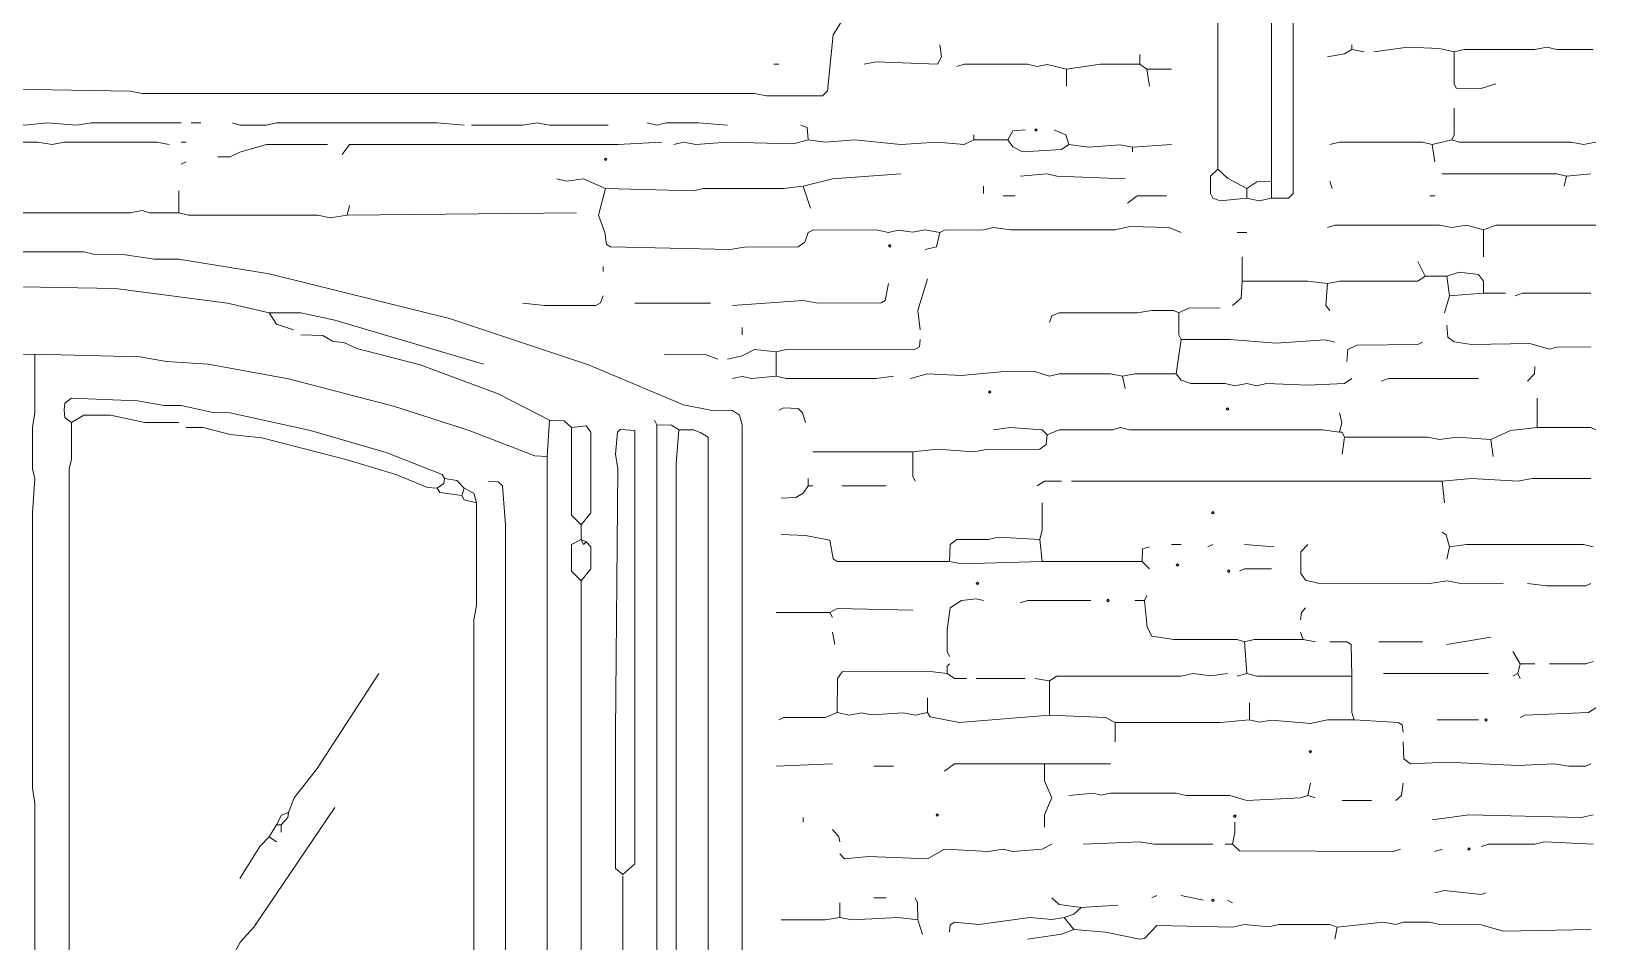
# Model space of a CAD drawing. Header units: millimetres. Extents: x 11 to 20000, y -4 to 8232.
# Drawn here: x 5451 to 7870, y 1399 to 2807 of the extents above; entities that cross this region are included whole.
import ezdxf

# ---------------------------------------------------------------- set-up
doc = ezdxf.new("R2010")
doc.units = ezdxf.units.MM
doc.layers.add('MASONRY_AND_ARCH', color=7, linetype='Continuous', lineweight=13, true_color=0x000000)

msp = doc.modelspace()

# ---------------------------------------------------------------- linework, layer by layer
at = {"layer": 'MASONRY_AND_ARCH', "color": 7, "lineweight": 13, "true_color": 0x000000}
for points in [[(7285.06787, 3337.10407), (7285.06165, 3039.21595), (7281.2974, 3016.59152), (7285.06165, 2990.19581), (7285.06787, 2594.26821)], [(7368.0241, 2575.41505), (7368.0241, 2590.49774), (7368.0241, 2865.76143), (7379.33609, 2884.61538)], [(7390.6483, 2884.61538), (7401.96075, 2861.99095), (7401.96075, 2556.56799), (7394.41267, 2549.17398), (7368.0241, 2549.01934)], [(4090.05419, 2861.99095), (4116.59038, 2801.65939), (4125.04027, 2763.95147), (4126.2448, 2722.47387), (4132.87828, 2711.31629), (4144.04265, 2707.39729), (4260.93473, 2711.30939), (4276.0181, 2714.9259), (4325.03812, 2714.78439), (4340.12025, 2711.16787), (4675.71686, 2711.16787), (4698.34129, 2714.93213), (4724.73563, 2711.16787), (5226.24434, 2711.16787), (5245.09762, 2714.9259), (5452.48869, 2717.50475), (5603.31867, 2714.9259), (5622.17195, 2711.16787), (6568.62771, 2711.15543), (6587.48088, 2707.39661), (6674.20124, 2707.54502), (6681.59525, 2714.93903), (6690.4888, 2801.65939), (6706.95373, 2828.0543)], [(6855.20362, 2786.5759), (6857.77964, 2767.72274), (6851.7293, 2756.56516), (6757.16414, 2760.181), (6738.31097, 2756.41052)], [(7492.45826, 2779.03495), (7492.45826, 2786.5759)], [(7526.39491, 2775.26369), (7579.18552, 2782.80543), (7628.20419, 2780.70645), (7650.82862, 2775.26369)], [(7865.76075, 2779.03495), (7809.19966, 2779.18269), (7794.11765, 2782.79231), (7775.26301, 2779.04118), (7665.91346, 2778.88722), (7650.82862, 2775.26369)], [(7164.40396, 2771.49321), (7164.40396, 2756.41052)], [(7492.45826, 2779.03495), (7481.14604, 2772.54955), (7454.75113, 2767.72274)], [(7492.45826, 2779.03495), (7511.31222, 2775.26369)], [(7714.93213, 2726.24434), (7692.30769, 2718.85034), (7653.9198, 2719.07138), (7650.9129, 2726.18009), (7650.82862, 2775.26369)], [(6606.33484, 2756.41052), (6598.7931, 2756.41052)], [(6881.59853, 2752.63925), (6892.91075, 2756.40362), (6990.95023, 2756.4043), (7006.03292, 2752.79389), (7021.1164, 2756.11425), (7051.28179, 2748.86878)], [(7164.40396, 2756.41052), (7104.0724, 2756.26278), (7051.28179, 2748.86878)], [(7051.28179, 2748.86878), (7051.28179, 2722.47387)], [(7175.71618, 2748.86878), (7164.40396, 2756.41052)], [(7175.71618, 2748.86878), (7213.4241, 2748.86878)], [(7175.71618, 2748.86878), (7179.48744, 2722.47387)], [(7647.05882, 2639.51708), (7650.68156, 2647.06572), (7650.82862, 2688.53722)], [(5682.50419, 2665.91278), (5542.98643, 2665.90656), (5520.36199, 2662.14152), (5475.11312, 2665.89966), (5441.17647, 2662.14774), (5418.55204, 2665.91278), (5380.84423, 2662.14152), (5101.80995, 2662.14774), (5067.8733, 2665.90656), (5045.24887, 2662.14842), (5026.39559, 2665.91278)], [(5712.66968, 2665.91278), (5697.58631, 2665.91278)], [(5761.68971, 2665.91278), (5773.00192, 2662.14774), (5814.47964, 2662.28925), (5829.56233, 2665.90656), (6078.43111, 2665.91278), (6119.9095, 2662.14152)], [(6342.38337, 2662.14152), (6251.88563, 2662.14774), (6233.03167, 2665.90588), (6210.40724, 2662.14774), (6131.22172, 2662.14152)], [(6527.14932, 2662.14152), (6481.90045, 2665.91278), (6432.88111, 2665.76505), (6417.79762, 2662.29615), (6402.71493, 2665.91278)], [(6651.58371, 2639.51708), (6650.37952, 2658.2164), (6640.27149, 2662.14152)], [(6651.58371, 2639.51708), (6628.95928, 2633.17398), (6527.14932, 2635.74038), (6478.12998, 2631.98235), (6459.27602, 2635.59197), (6444.19333, 2631.97613)], [(6651.58371, 2639.51708), (6677.97862, 2635.75351), (6723.22749, 2639.36934), (6794.87206, 2631.97613), (6851.43314, 2635.74661), (6892.91075, 2632.12455), (6907.99423, 2639.51708)], [(6907.99423, 2647.05882), (6907.99423, 2639.51708)], [(6960.78405, 2639.51708), (6907.99423, 2639.51708)], [(6987.17975, 2654.60057), (6968.33269, 2653.39638), (6960.78405, 2639.51708)], [(7055.05305, 2631.97613), (7043.74084, 2624.58903), (6983.40848, 2620.81233), (6968.33269, 2628.35339), (6960.78405, 2639.51708)], [(7055.05305, 2631.97613), (7050.22545, 2646.91041), (7032.42862, 2654.60057)], [(7647.05882, 2639.51708), (7616.89197, 2631.97613)], [(7647.05882, 2639.51708), (7658.37104, 2635.75283), (7831.8241, 2635.74038), (7850.67873, 2631.98235), (7869.53337, 2635.74661)], [(5663.64966, 2631.97613), (5644.79638, 2635.74661), (5501.50871, 2635.74038), (5482.65419, 2631.98303), (5460.02975, 2635.74038), (5305.42986, 2635.74038), (5290.34649, 2632.12387), (5207.39106, 2631.97613)], [(5690.04525, 2635.74661), (5682.50419, 2635.74661)], [(5908.74785, 2631.9759), (5893.66516, 2631.9759), (5814.47964, 2631.9759), (5773.00192, 2620.50928), (5757.91855, 2613.27681), (5739.06527, 2613.12217)], [(5931.37229, 2616.89265), (5942.6845, 2631.9759), (5961.53846, 2631.9759), (6074.66063, 2631.9759), (6097.28507, 2631.9759), (6263.19785, 2631.9759), (6282.05102, 2631.9759), (6312.21719, 2631.9759), (6346.15385, 2631.9759), (6357.46606, 2631.9759), (6425.33937, 2635.74661)], [(7055.05305, 2631.97613), (7085.21844, 2628.21799), (7134.23857, 2631.82149), (7153.09174, 2628.20486)], [(7153.09174, 2628.20486), (7213.4241, 2631.97613)], [(7153.09174, 2628.20486), (7153.09174, 2620.66391)], [(7458.52161, 2631.97613), (7473.60509, 2635.74661), (7601.80995, 2635.74038), (7616.89197, 2631.97613)], [(7620.66459, 2605.58043), (7616.89197, 2631.97613)], [(5690.04525, 2605.58043), (5682.50419, 2601.80995)], [(7330.31674, 2549.01934), (7288.83835, 2545.25577), (7277.68077, 2549.17398), (7273.91029, 2556.56109), (7273.91029, 2582.956), (7285.06787, 2594.26821)], [(7330.31674, 2564.10283), (7300.15057, 2580.24186), (7285.06787, 2594.26821)], [(6263.19785, 2579.18552), (6278.28054, 2575.42127), (6304.67545, 2579.03088), (6338.6121, 2564.10283)], [(6855.20362, 2496.22952), (6832.57919, 2499.9931), (6813.72523, 2496.38416), (6791.10079, 2499.85158), (6776.0181, 2496.24265), (6757.16414, 2499.99378), (6659.12545, 2499.84536), (6651.73835, 2496.07489), (6646.60905, 2481.15294), (6636.50102, 2473.75973), (6553.54423, 2473.59887), (6530.9198, 2469.83382), (6346.16075, 2473.75973), (6339.81629, 2477.5302), (6337.56267, 2496.22952), (6327.45452, 2522.62443), (6338.6121, 2564.10283)], [(6644.04197, 2567.8733), (6613.87658, 2564.10905), (6489.44219, 2563.95509), (6474.35871, 2560.33778), (6338.6121, 2564.10283)], [(6644.04197, 2567.8733), (6689.29084, 2579.03778), (6794.87206, 2586.72726)], [(6644.04197, 2567.8733), (6655.35419, 2533.93665)], [(6923.07692, 2567.8733), (6923.07692, 2556.56109)], [(6979.63801, 2582.956), (7021.1164, 2586.72104), (7036.1991, 2583.10373), (7141.77952, 2579.18552)], [(7368.0241, 2575.41505), (7345.39943, 2574.21086), (7330.31674, 2564.10283)], [(7330.31674, 2549.01934), (7330.31674, 2564.10283)], [(7368.0241, 2575.41505), (7368.0241, 2549.01934)], [(7462.29287, 2564.10283), (7458.52161, 2575.41505)], [(7631.97681, 2586.72726), (7809.19966, 2586.72104), (7824.2845, 2582.956)], [(7824.2845, 2582.956), (7820.51188, 2567.8733)], [(7861.99095, 2586.72726), (7824.2845, 2582.956)], [(5678.73303, 2526.39491), (5678.73303, 2560.33156)], [(6953.2431, 2552.79061), (6972.09627, 2552.79061)], [(7205.88235, 2552.79061), (7160.63348, 2552.63597), (7145.55079, 2541.47839)], [(7330.31674, 2549.01934), (7349.1707, 2545.24887), (7368.0241, 2549.01934)], [(7620.66459, 2552.79061), (7613.12217, 2552.79061)], [(5678.73303, 2526.39491), (5633.48416, 2526.54265), (5622.17195, 2530.01154), (5603.31867, 2526.40113), (5312.97093, 2526.39491), (5290.34649, 2530.15995), (5015.08337, 2530.16618)], [(5678.73303, 2526.39491), (5693.8164, 2522.63066), (5893.66516, 2522.61821), (5912.51912, 2518.86018), (5938.91403, 2522.62443)], [(5942.6845, 2537.70713), (5938.91403, 2522.62443)], [(6293.36324, 2526.39491), (5938.91403, 2522.62443)], [(6832.57919, 2469.83382), (6850.3767, 2473.75973), (6855.20362, 2496.22952)], [(6855.20362, 2496.22952), (6862.75158, 2499.85226), (6923.07692, 2500.14774), (6938.15962, 2503.76425), (6964.55532, 2500.01312), (7126.69683, 2500.00622), (7149.32127, 2505.44208), (7209.65283, 2503.62206), (7228.50679, 2496.22952)], [(7315.23405, 2496.22952), (7330.31674, 2496.22952)], [(7696.07749, 2500), (7669.68326, 2507.53552), (7647.05882, 2503.92511), (7628.20419, 2507.53552), (7466.06335, 2507.53552), (7454.75113, 2503.77048)], [(7696.07749, 2500), (7714.93213, 2507.39321), (7869.53337, 2507.54174)], [(7696.07749, 2458.52161), (7696.07749, 2500)], [(6546.00328, 1157.61595), (6549.76753, 1176.47059), (6549.77376, 2198.34061), (6545.84864, 2213.41719), (6534.69106, 2220.81041), (6500.75441, 2221.11278), (6459.27602, 2229.56312), (6312.21719, 2291.55317), (6097.28507, 2363.20396), (5818.25011, 2431.97896), (5678.73303, 2454.60339), (5641.02523, 2454.89887), (5592.00645, 2462.14514), (5546.75758, 2462.44061), (5531.67421, 2466.05713), (5377.07432, 2466.05713)], [(6334.84163, 2435.89717), (6334.84163, 2443.43891)], [(7322.775, 2420.81448), (7322.775, 2458.52161)], [(7594.26753, 2450.98066), (7605.57975, 2428.35622)], [(6825.03744, 2345.39943), (6821.56312, 2375.56561), (6836.34966, 2424.58495)], [(7307.69231, 2383.10735), (7321.57093, 2394.41957), (7322.775, 2420.81448)], [(7322.775, 2420.81448), (7424.58495, 2420.80826), (7454.75113, 2417.044)], [(7454.75113, 2417.044), (7473.60509, 2420.80826), (7594.26267, 2420.96912), (7605.57975, 2428.35622)], [(7639.5164, 2428.35622), (7605.57975, 2428.35622)], [(7639.5164, 2428.35622), (7658.37104, 2434.69932), (7688.53032, 2430.92251), (7695.92421, 2420.81448), (7696.07749, 2401.96052)], [(7639.5164, 2428.35622), (7643.28903, 2398.19005)], [(4856.71233, 2326.54627), (4909.50226, 2338.91482), (4932.1267, 2348.12048), (4954.75113, 2350.22014), (4981.14672, 2360.33439), (5124.43439, 2386.73009), (5147.05882, 2387.02557), (5237.55656, 2401.81278), (5377.07432, 2413.125), (5580.69423, 2409.35452), (5754.1474, 2386.73009), (5818.25011, 2371.79514)], [(6334.84163, 2398.19005), (6330.91652, 2387.03247), (6323.52941, 2383.26199), (6244.34389, 2383.11357), (6210.40724, 2386.87783)], [(6534.69106, 2383.10735), (6644.04197, 2390.6414), (6666.6664, 2386.88405), (6764.69898, 2387.03247), (6771.04344, 2390.80294), (6776.0181, 2417.044)], [(7458.52161, 2375.56561), (7452.32624, 2383.11357), (7454.75113, 2417.044)], [(7635.74661, 2371.79514), (7643.28903, 2398.19005)], [(7643.28903, 2398.19005), (7696.07749, 2401.96052)], [(7730.01414, 2401.96052), (7696.07749, 2401.96052)], [(7745.09898, 2398.19005), (7756.4112, 2401.9543), (7861.99095, 2401.96052)], [(6150.07568, 2292.60962), (5920.06007, 2360.33439), (5867.27025, 2371.6474), (5818.25011, 2371.79514)], [(5855.95803, 2345.39943), (5829.71086, 2353.99751), (5818.25011, 2371.79514)], [(6500.75441, 2386.87783), (6383.86097, 2386.87783)], [(7224.73631, 2371.79514), (7217.18767, 2375.41787), (7183.25792, 2375.56561), (7160.63348, 2371.80136), (7039.96957, 2371.64661), (7028.81199, 2366.96753), (7024.88688, 2356.71165)], [(7224.73631, 2371.79514), (7239.819, 2379.18767), (7288.83835, 2379.33609)], [(7228.50679, 2330.31674), (7224.88405, 2337.86471), (7224.73631, 2371.79514)], [(6549.77376, 2337.85848), (6549.77376, 2349.1707)], [(7861.99095, 2319.00452), (7809.19966, 2318.84989), (7797.88744, 2315.5302), (7767.72342, 2324.44038), (7677.22568, 2322.92964), (7650.82862, 2326.7009), (7640.72127, 2334.09412), (7639.5164, 2352.94118)], [(6251.88563, 2205.88235), (6172.70011, 2246.3112), (6052.0362, 2291.55317), (5953.99672, 2316.4319), (5935.14355, 2325.49604), (5916.28959, 2327.74412), (5901.2069, 2336.80204), (5867.27025, 2337.85848)], [(6602.56437, 2311.46278), (6617.64706, 2315.22783), (6817.48959, 2315.38869), (6823.83337, 2319.15916), (6825.03744, 2330.31674)], [(7228.50679, 2330.31674), (7220.96505, 2277.52613)], [(7228.50679, 2330.31674), (7303.92183, 2330.31052), (7375.56561, 2324.87466), (7450.98066, 2330.02059), (7466.06335, 2326.54627)], [(7601.80995, 2326.54627), (7594.26267, 2322.92274), (7500, 2321.72557), (7486.12138, 2315.07941), (7484.91731, 2296.38009)], [(4709.65351, 2141.77952), (4754.90238, 2167.12568), (4868.02455, 2212.36765), (5045.24887, 2262.2957), (5226.24434, 2296.23235), (5305.42986, 2300.2983), (5354.44989, 2307.54457), (5456.25984, 2307.69231)], [(5452.48869, 1048.2664), (5452.63676, 1112.36708), (5456.25294, 1127.45192), (5456.25294, 1613.87726), (5452.48869, 1636.5017), (5452.49491, 2062.594), (5456.25294, 2115.38462), (5452.63676, 2130.46731), (5452.48869, 2194.57014), (5456.25294, 2217.19457), (5456.25984, 2307.69231)], [(6248.11459, 2149.32127), (6229.2612, 2150.3707), (6127.45124, 2189.6017), (6010.55781, 2227.45735), (5848.41629, 2269.83665), (5723.9819, 2292.46188), (5659.87975, 2296.52783), (5618.40079, 2303.7741), (5456.25984, 2307.69231)], [(6429.10984, 2307.69231), (6493.21267, 2307.54389), (6512.06663, 2300.15057)], [(6527.14932, 2300.15057), (6549.77376, 2305.11968), (6568.62771, 2315.08552), (6602.56437, 2311.46278)], [(6602.56437, 2273.75566), (6602.56437, 2311.46278)], [(7138.00905, 2273.75566), (7119.15509, 2277.51991), (7039.96957, 2277.51991), (7024.88688, 2274.05181), (7002.26244, 2281.14966), (6960.78405, 2281.29118), (6889.14027, 2274.95362), (6836.34966, 2277.37771), (6809.95475, 2269.98518)], [(7138.00905, 2273.75566), (7156.86301, 2277.37839), (7220.96505, 2277.52613)], [(7492.45826, 2269.98518), (7481.14604, 2262.59808), (7424.58495, 2259.87081), (7360.48292, 2262.43722), (7345.39943, 2258.96912), (7330.31674, 2262.43032), (7311.46278, 2258.68609), (7296.38009, 2262.2957), (7243.58948, 2262.59118), (7228.51369, 2267.41188), (7220.96505, 2277.52613)], [(7775.26301, 2288.83835), (7774.96131, 2277.52613), (7763.95079, 2266.21391)], [(6602.56437, 2273.75566), (6564.85645, 2270.13982), (6549.77376, 2273.4595), (6534.69106, 2269.98518)], [(6783.55984, 2273.75566), (6757.16414, 2269.98518), (6617.64706, 2269.9914), (6602.56437, 2273.75566)], [(7141.77952, 2254.9017), (7138.00905, 2273.75566)], [(7537.70713, 2266.21391), (7549.01934, 2269.97896), (7688.5379, 2269.98518)], [(6089.74333, 2115.38462), (6085.81821, 2121.73529), (5999.24559, 2155.80656), (5882.35294, 2189.75011), (5757.91855, 2217.04683), (5731.52296, 2217.34231), (5682.50419, 2228.35905), (5656.1086, 2228.65452), (5614.63088, 2235.90079), (5512.82093, 2239.66437), (5502.71256, 2232.27104), (5501.50871, 2220.96505), (5502.71256, 2209.65973), (5512.82093, 2202.11188)], [(7779.03563, 2194.57014), (7779.03563, 2239.819)], [(5509.04977, 1052.0362), (5509.056, 2130.46731), (5512.67251, 2145.55079), (5512.82093, 2202.11188)], [(5678.73303, 2202.11188), (5625.9431, 2202.25962), (5573.15192, 2213.4241), (5531.67421, 2213.26946), (5512.82093, 2202.11188)], [(6251.88563, 2205.88235), (6248.11459, 2149.32127)], [(6251.88563, 2205.88235), (6274.51007, 2204.82602), (6285.82206, 2194.57014)], [(6414.02715, 2205.88235), (6417.79785, 2198.34061)], [(6606.33484, 2220.96505), (6613.88281, 2224.58857), (6636.49412, 2223.53213), (6642.98563, 2217.18767), (6647.81324, 2202.11188)], [(7473.60509, 2187.02839), (7477.22093, 2202.11188), (7473.60509, 2217.19457)], [(6078.43111, 2100.30192), (6063.34842, 2101.35826), (6014.32907, 2121.72839), (5938.91403, 2144.49434), (5806.9379, 2178.431), (5757.91855, 2183.40633), (5716.44084, 2194.28088), (5690.04525, 2194.57014)], [(6285.82206, 2194.57014), (6308.43982, 2197.13654), (6315.83303, 2187.02839), (6315.83303, 2062.594), (6300.90498, 2043.74084)], [(6285.82206, 2194.57014), (6285.82206, 2058.82353), (6300.90498, 2043.74084)], [(6451.73428, 2190.79966), (6440.42206, 2198.18597), (6417.79785, 2198.34061)], [(6417.79785, 2198.34061), (6417.79785, 2187.02839), (6417.79785, 1319.75962), (6417.79785, 1300.90498), (6417.79785, 1270.73812), (6417.79785, 1202.86482), (6417.79785, 1184.01301)], [(6444.19333, 1184.01301), (6444.34106, 1229.26188), (6447.9638, 1244.34389), (6447.9638, 1504.52489), (6447.9638, 1527.14932), (6447.97002, 2138.00905), (6451.73428, 2190.79966)], [(6496.98337, 1172.70079), (6489.44842, 1248.11369), (6496.98337, 1266.96833), (6496.98337, 1432.88179), (6496.98337, 1512.06731), (6496.98337, 1644.04129), (6496.98337, 1666.66572), (6496.98337, 2115.38462), (6496.98337, 2156.86301), (6496.98337, 2179.48054), (6485.66471, 2185.97206), (6474.35871, 2190.65113), (6451.73428, 2190.79966)], [(6813.72523, 2156.86301), (6851.43314, 2160.62726), (6907.99423, 2156.86301), (6926.8474, 2160.48575), (7009.80419, 2160.78812), (7019.91222, 2168.18145), (7021.1164, 2183.25792)], [(6938.15962, 2190.79966), (6964.55532, 2194.27398), (7013.56776, 2190.64502), (7021.1164, 2183.25792)], [(7473.60509, 2187.02839), (7447.20939, 2190.79344), (7149.32127, 2190.80588), (7134.23857, 2194.27398), (7122.92636, 2190.9474), (7039.96957, 2190.65113), (7021.1164, 2183.25792)], [(7473.60509, 2187.02839), (7477.37557, 2187.02839), (7481.14604, 2179.48744)], [(7477.37557, 2153.09174), (7481.14604, 2179.48744)], [(7707.38971, 2175.71618), (7654.60124, 2179.48054), (7628.20419, 2175.72308), (7609.35238, 2179.48122), (7481.14604, 2179.48744)], [(7707.38971, 2175.71618), (7737.55656, 2189.74943), (7779.03563, 2194.57014)], [(7869.53337, 2190.79966), (7861.98405, 2194.4224), (7779.03563, 2194.57014)], [(6659.12545, 2156.86301), (6813.72523, 2156.86301)], [(6813.72523, 2156.86301), (6813.87296, 2119.16199), (6817.49649, 2111.61414)], [(7707.38971, 2175.71618), (7711.16233, 2149.32127)], [(6248.11437, 1195.32523), (6248.11459, 1217.94966), (6248.11459, 1266.96833), (6248.11459, 2134.23857), (6248.11459, 2149.32127)], [(6078.43111, 2100.30192), (6088.53925, 2107.84287), (6089.74333, 2115.38462)], [(6089.74333, 2115.38462), (6108.59106, 2112.50894), (6119.9095, 2100.30192)], [(6184.01233, 1184.01301), (6184.00611, 2043.74084), (6179.03699, 2104.0655), (6172.69321, 2110.40995), (6157.61663, 2111.61414)], [(6651.58371, 2115.38462), (6651.58371, 2104.0724)], [(7043.74084, 2111.61391), (7017.34514, 2111.61391), (7006.03292, 2104.0724)], [(7058.82353, 2111.61391), (7303.92183, 2111.61391), (7311.46278, 2111.61391), (7462.29287, 2111.61391), (7477.37557, 2111.61391), (7492.45826, 2111.61391), (7624.42749, 2111.61391), (7631.97681, 2111.61391)], [(7631.97681, 2111.61391), (7677.22568, 2115.37839), (7748.86878, 2111.61414), (7771.49321, 2115.37839), (7861.99095, 2115.38462)], [(7635.74661, 2077.67749), (7631.97681, 2111.61391)], [(6078.43111, 2100.30192), (6082.35701, 2093.95814), (6116.13903, 2088.98971)], [(6116.13903, 2088.98971), (6119.9095, 2100.30192)], [(6116.13903, 2088.98971), (6120.06414, 2082.63903), (6138.76346, 2077.67749)], [(6138.76346, 2077.67749), (6134.83756, 2092.61176), (6119.9095, 2100.30192)], [(6610.10532, 2085.21844), (6632.72975, 2086.27489), (6644.03575, 2092.90792), (6651.58371, 2104.0724)], [(6659.12545, 2104.0724), (6651.58371, 2104.0724)], [(6704.37432, 2104.0724), (6772.24762, 2104.0724)], [(6138.76346, 2077.67749), (6138.75724, 1919.30645), (6134.99219, 1896.68201), (6134.99842, 1206.63744), (6138.76346, 1153.84615)], [(7009.80419, 2021.1164), (7013.42692, 2036.1991), (7013.57466, 2077.67749)], [(6300.90498, 2021.1164), (6300.90498, 2043.74084)], [(7643.28903, 2009.80419), (7638.31923, 2028.50271), (7631.97681, 2032.42862)], [(6300.90498, 2021.1164), (6285.82206, 2013.56776), (6285.82206, 1972.09627), (6300.90498, 1957.01357)], [(6300.90498, 2021.1164), (6308.44672, 2017.34514)], [(6300.90498, 2021.1164), (6304.67545, 2013.57466), (6308.44672, 2017.34514)], [(6308.44672, 2017.34514), (6315.83303, 2009.79729), (6315.83303, 1975.86753), (6300.90498, 1957.01357)], [(6870.28631, 1987.17975), (6696.83948, 1987.33439), (6690.49502, 1991.10486), (6685.36572, 2019.91844), (6647.81324, 2027.4664), (6610.10532, 2028.65735)], [(6870.28631, 1987.17975), (6871.4905, 2013.56776), (6881.59853, 2020.96176), (6930.61867, 2021.26414), (6945.70136, 2024.87998), (7009.80419, 2021.1164)], [(7013.57466, 1987.17975), (7009.80419, 2021.1164)], [(7168.17523, 1987.17975), (7168.54321, 2006.71437), (7179.48744, 2009.80419)], [(7228.50679, 2013.57466), (7213.4241, 2013.57466)], [(7277.52613, 2013.57466), (7269.98518, 2009.80419)], [(7371.79514, 2009.80419), (7326.54627, 2013.57466)], [(7424.58495, 2013.57466), (7413.42738, 2002.25622), (7413.42738, 1968.32579), (7420.82138, 1958.21776), (7439.66844, 1953.39084), (7613.12217, 1953.24932), (7639.5164, 1957.01357), (7658.37104, 1953.39084), (7726.24434, 1953.2431)], [(7643.28903, 2009.80419), (7639.5164, 1990.95023)], [(7643.28903, 2009.80419), (7669.68326, 2013.57466), (7850.67873, 2013.56844), (7865.76075, 2009.80419)], [(6870.28631, 1987.17975), (6889.14027, 1983.40848), (7013.57466, 1987.17975)], [(7013.57466, 1987.17975), (7168.17523, 1987.17975)], [(7179.48744, 1975.86753), (7168.17523, 1987.17975)], [(7319.00452, 1972.09627), (7326.55249, 1975.7198), (7368.02387, 1975.86753)], [(6300.90498, 1957.01357), (6300.90498, 1195.32523)], [(7763.95079, 1953.2431), (7794.11765, 1949.47183), (7854.44367, 1949.61957), (7861.99095, 1953.2431)], [(6685.52036, 1907.99423), (6696.83258, 1914.33111), (6813.72523, 1911.76471)], [(6923.07692, 1926.8474), (6911.76471, 1929.4207), (6889.14027, 1926.69898), (6871.34276, 1915.52896), (6866.52206, 1881.59853), (6866.66425, 1847.66878), (6870.28631, 1840.12093)], [(6979.63801, 1923.07692), (6990.95023, 1926.84118), (7088.98971, 1926.8474)], [(7171.9457, 1926.8474), (7156.86301, 1926.8474)], [(7175.71618, 1934.38914), (7171.9457, 1926.8474)], [(7171.9457, 1926.8474), (7175.86471, 1885.3698), (7183.40633, 1871.4905), (7217.19457, 1866.66357), (7315.23405, 1866.3681), (7326.54627, 1862.74536)], [(7413.27274, 1896.68201), (7414.4707, 1907.98733), (7420.81448, 1915.53518)], [(6685.52036, 1907.99423), (6602.56437, 1907.99423)], [(6689.29084, 1900.45249), (6685.52036, 1907.99423)], [(6689.29084, 1877.82805), (6693.0621, 1858.9741)], [(7417.044, 1866.51584), (7341.62896, 1866.3681), (7326.54627, 1862.74536)], [(7326.54627, 1862.74536), (7330.31674, 1813.72455)], [(7417.044, 1866.51584), (7413.27274, 1877.82805)], [(7417.044, 1866.51584), (7435.89717, 1862.74536)], [(7458.52161, 1862.74536), (7484.91041, 1862.59072), (7491.25419, 1858.81946), (7492.45826, 1809.95475)], [(7533.93665, 1862.74536), (7601.80995, 1862.74536)], [(7639.5164, 1858.9741), (7707.38971, 1870.28631)], [(7752.63857, 1828.80871), (7741.32636, 1847.66188)], [(6866.51584, 1813.72455), (6836.34966, 1817.49027), (6704.38054, 1816.29231), (6696.98722, 1806.18495), (6696.83258, 1753.39367)], [(6870.28631, 1828.80871), (6866.51584, 1825.03744), (6866.51584, 1813.72455)], [(7752.63857, 1828.80871), (7748.86878, 1813.72455)], [(7752.63857, 1828.80871), (7775.26301, 1828.80871)], [(7797.88744, 1828.80871), (7854.44853, 1828.95645), (7865.76075, 1832.57919)], [(5987.93337, 1813.72455), (5892.46799, 1666.81414), (5857.1552, 1621.41686), (5848.41629, 1598.79242)], [(6896.68201, 1806.18495), (6877.82805, 1806.33824), (6866.51584, 1813.72455)], [(6987.17975, 1806.18495), (6911.76471, 1806.18495)], [(7002.26244, 1806.18495), (7024.88688, 1802.41233)], [(7024.88688, 1802.41233), (7036.1991, 1809.80011), (7228.50679, 1809.96097), (7247.36075, 1813.71968), (7273.75566, 1810.2509), (7300.15057, 1813.72455)], [(7024.88688, 1802.41233), (7024.88688, 1749.62387)], [(7330.31674, 1813.72455), (7315.23405, 1809.95475)], [(7492.45826, 1809.95475), (7345.39943, 1809.96097), (7330.31674, 1813.72455)], [(7496.22952, 1742.08145), (7492.606, 1753.39367), (7492.45826, 1809.95475)], [(7703.61991, 1813.72455), (7541.47839, 1813.72455)], [(7748.86878, 1813.72455), (7741.32636, 1809.95475)], [(7752.63857, 1806.18495), (7748.86878, 1813.72455)], [(6836.34966, 1776.0181), (6836.34966, 1753.39367)], [(7334.08722, 1768.47568), (7334.08722, 1742.08145)], [(6606.33484, 1742.08145), (6613.88281, 1745.70419), (6677.97862, 1745.99966), (6696.83258, 1753.39367)], [(6696.83258, 1753.39367), (6715.68654, 1749.62387), (6734.53971, 1753.23903), (6749.62319, 1749.77093), (6798.64253, 1753.09751), (6817.49649, 1749.63009), (6836.34966, 1753.39367)], [(7024.88688, 1749.62387), (6885.3698, 1738.31652), (6840.27557, 1747.04231), (6836.34966, 1753.39367)], [(7126.69683, 1738.31165), (7111.61414, 1745.70351), (7024.88688, 1749.62387)], [(7126.69683, 1738.31165), (7288.83835, 1738.31652), (7334.08722, 1742.08145)], [(7496.22952, 1742.08145), (7454.75113, 1741.93371), (7428.35622, 1736.64005), (7368.02387, 1741.92681), (7349.1707, 1738.46493), (7334.08722, 1742.08145)], [(7496.22952, 1742.08145), (7564.09593, 1738.15633), (7570.43971, 1734.38575), (7571.64378, 1723.22681)], [(7624.43439, 1742.08145), (7688.5379, 1742.08145)], [(7869.53337, 1760.93609), (7858.22115, 1753.5483), (7760.1879, 1749.47545), (7752.63857, 1745.85124)], [(7126.69683, 1738.31165), (7126.69683, 1708.1448)], [(7861.99095, 1674.20814), (7854.44367, 1670.58541), (7828.0543, 1670.43835), (7805.42986, 1674.20192), (7748.86878, 1671.63552), (7639.5164, 1676.78077), (7582.95532, 1674.36278), (7572.84796, 1681.75543), (7571.64378, 1708.1448)], [(6689.29084, 1674.20814), (6602.56437, 1670.43835)], [(6753.39367, 1670.43835), (6783.55984, 1670.43835)], [(6862.74536, 1662.89593), (6877.82805, 1674.05351), (7017.34514, 1674.20814)], [(7119.15509, 1674.20814), (7017.34514, 1674.20814)], [(7017.34514, 1576.16799), (7017.35826, 1595.02262), (7028.3612, 1621.41686), (7017.49367, 1647.81391), (7017.34514, 1674.20814)], [(7055.05305, 1625.18948), (7092.76018, 1628.66312), (7104.0724, 1625.48495), (7119.15509, 1628.95305), (7220.96505, 1628.95305), (7236.04853, 1625.33654), (7303.92183, 1625.04106), (7330.31674, 1617.64706), (7413.27274, 1621.56527), (7424.58495, 1625.18948)], [(7428.35622, 1644.04129), (7424.58495, 1625.18948)], [(7435.89717, 1621.41686), (7424.58495, 1625.18948)], [(7560.33156, 1617.64706), (7569.219, 1624.88563), (7571.64378, 1644.04129)], [(5705.12862, 1289.59276), (5749.17964, 1353.69627), (5774.05735, 1398.94514), (5794.57624, 1421.56957), (5920.06007, 1606.33484)], [(5829.56233, 1579.94061), (5837.25181, 1594.86799), (5848.41629, 1598.79242)], [(5837.10407, 1579.94061), (5847.2121, 1591.24525), (5848.41629, 1598.79242)], [(7477.37557, 1617.64706), (7522.62443, 1617.64706)], [(5829.56233, 1579.94061), (5818.25011, 1561.08597)], [(5829.56233, 1579.94061), (5837.10407, 1579.94061)], [(5837.10407, 1568.62839), (5837.10407, 1579.94061)], [(6644.04197, 1591.25283), (6644.04197, 1583.71041)], [(6700.60305, 1553.54355), (6699.39898, 1561.09219), (6689.29084, 1572.39819)], [(7311.46278, 1583.71041), (7311.46278, 1576.16799), (7311.46278, 1568.62839), (7307.69231, 1549.77376)], [(7865.76075, 1595.02262), (7846.90894, 1591.25283), (7673.45305, 1595.0164), (7616.89197, 1587.4802)], [(5773.00192, 1496.98247), (5804.21686, 1546.00396), (5818.25011, 1561.08597)], [(5829.56233, 1553.54355), (5818.25011, 1561.08597)], [(6700.60305, 1534.69174), (6708.1517, 1527.30396), (6745.85192, 1530.91912), (6836.34966, 1527.30396), (6862.74536, 1542.0836), (6930.61867, 1538.46154), (6953.2431, 1542.21889), (6968.32579, 1538.75769), (7013.57466, 1542.37975), (7028.65735, 1549.77376)], [(7277.52613, 1549.77376), (7187.02839, 1549.77998), (7164.40396, 1553.54355), (7077.67749, 1549.77376)], [(7307.69231, 1549.77376), (7296.38009, 1549.77376)], [(7567.8733, 1542.23133), (7556.56109, 1538.46776), (7319.00452, 1539.6664), (7307.69231, 1549.77376)], [(7692.30769, 1546.00396), (7703.61991, 1549.62602), (7775.26301, 1549.92149), (7790.34785, 1553.53869), (7865.76075, 1549.77376)], [(7620.66459, 1538.46154), (7631.97681, 1542.23133)], [(6365.00781, 1500.75509), (6365.00781, 1199.09502)], [(7620.66459, 1474.35803), (7635.74661, 1478.13066), (7692.30079, 1471.7862), (7699.85011, 1474.35803)], [(6700.60305, 1436.65158), (6700.60305, 1459.27602)], [(6753.39367, 1466.81844), (6772.24762, 1466.81844)], [(6817.49649, 1466.81844), (6821.11923, 1459.26912), (6821.26697, 1432.88179)], [(7073.90622, 1451.7336), (7039.96957, 1456.70962), (7028.65735, 1466.81844)], [(7073.90622, 1451.7336), (7062.594, 1441.62624), (7047.51131, 1436.65158)], [(7073.90622, 1451.7336), (7130.46731, 1455.50622)], [(7190.79966, 1470.58824), (7183.25792, 1466.81844)], [(7262.44344, 1463.04581), (7228.50679, 1470.58824)], [(7300.15057, 1463.04581), (7307.69231, 1459.27602)], [(6700.60305, 1436.65158), (6677.97862, 1433.02885), (6610.10532, 1432.88179)], [(6700.60305, 1436.65158), (6719.45701, 1432.88665), (6791.10079, 1436.65158), (6821.26697, 1432.88179)], [(6828.80871, 1410.25735), (6821.26697, 1432.88179)], [(6870.28631, 1414.02715), (6871.4905, 1425.18473), (6877.83495, 1428.95588), (6915.53518, 1425.48778), (6994.7207, 1436.50385), (7028.65735, 1433.17726), (7047.51131, 1436.65158)], [(7047.51131, 1436.65158), (7062.594, 1417.79695)], [(7861.99095, 1417.79695), (7726.24434, 1415.22511), (7692.30769, 1425.19095), (7628.20419, 1425.4871), (7613.12217, 1429.1043), (7571.64378, 1428.9621), (7560.33156, 1425.494), (7541.47839, 1428.95588), (7469.83382, 1421.56957)], [(6990.95023, 1402.71493), (7043.74084, 1410.40509), (7062.594, 1417.79695)], [(7469.83382, 1421.56957), (7458.52161, 1425.33314), (7379.33609, 1425.33314), (7364.25339, 1421.86505), (7326.54627, 1425.33314), (7307.69231, 1421.57443), (7190.79966, 1423.98609), (7171.79796, 1403.9198), (7164.40396, 1402.72738), (7111.61414, 1413.87941), (7062.594, 1417.79695)], [(7469.83382, 1421.56957), (7466.06335, 1402.71493)]]:
    msp.add_lwpolyline(points, dxfattribs=at)
for points in [[(7002.26244, 2654.60034), (7004.14785, 2656.48563), (7006.03314, 2654.60034), (7004.14785, 2652.71493)], [(6336.72704, 2609.35147), (6338.61233, 2611.23676), (6340.49774, 2609.35147), (6338.61233, 2607.46606)], [(6776.0181, 2475.49016), (6777.90351, 2477.37557), (6779.7888, 2475.49016), (6777.90351, 2473.60486)], [(6930.61844, 2249.24581), (6932.50373, 2251.13122), (6934.38914, 2249.24581), (6932.50373, 2247.36052)], [(7298.2655, 2222.85068), (7300.15079, 2224.73609), (7302.0362, 2222.85068), (7300.15079, 2220.96527)], [(6365.01403, 1503.16267), (6353.69536, 1512.06731), (6353.69536, 1606.33484), (6353.69536, 1625.18948), (6353.69536, 1704.375), (6353.69536, 1723.22681), (6357.45984, 2130.46731), (6353.70249, 2153.09174), (6357.16991, 2187.32466), (6360.94038, 2191.09581), (6383.8612, 2189.59548), (6383.8612, 2179.48744), (6383.8612, 1576.16799), (6383.8612, 1519.6069)], [(7275.64106, 2062.59423), (7277.52636, 2064.47964), (7279.41176, 2062.59423), (7277.52636, 2060.70894)], [(7220.96527, 1981.52342), (7222.85068, 1983.40871), (7224.73609, 1981.52342), (7222.85068, 1979.63801)], [(7300.15079, 1972.09649), (7302.0362, 1973.9819), (7303.92161, 1972.09649), (7302.0362, 1970.2112)], [(6911.76471, 1953.24287), (6913.65011, 1955.12817), (6915.53541, 1953.24287), (6913.65011, 1951.35747)], [(7113.49921, 1926.84762), (7115.38462, 1928.73303), (7117.27002, 1926.84762), (7115.38462, 1924.96233)], [(7697.9638, 1742.08145), (7699.84921, 1743.96686), (7701.7345, 1742.08145), (7699.84921, 1740.19604)], [(7426.47059, 1693.06188), (7428.356, 1694.94717), (7430.24129, 1693.06188), (7428.356, 1691.17647)], [(6849.54751, 1595.02262), (6851.43292, 1596.90803), (6853.31821, 1595.02262), (6851.43292, 1593.13722)], [(7309.57771, 1593.13722), (7311.46301, 1595.02262), (7313.34842, 1593.13722), (7311.46301, 1591.25192)], [(7671.56867, 1542.23224), (7673.45396, 1544.11765), (7675.33937, 1542.23224), (7673.45396, 1540.34695)], [(7275.64106, 1463.04672), (7277.52636, 1464.93213), (7279.41176, 1463.04672), (7277.52636, 1461.16143)]]:
    msp.add_lwpolyline(points, close=True, dxfattribs=at)

doc.saveas('drawing.dxf')
